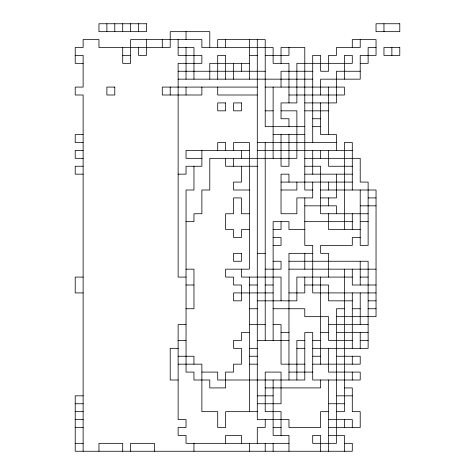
<?xml version="1.0" encoding="UTF-8"?>
<svg xmlns="http://www.w3.org/2000/svg" width="475" height="475" viewBox="0 0 475 475"><rect width="100%" height="100%" fill="white"/><g stroke="black" fill="none" stroke-linecap="round" stroke-linejoin="round"><path stroke-width="0.71" d="M178.125 47.5L193.96 47.5L193.96 79.165M376.04 47.5L368.125 47.5L368.125 63.335L360.21 63.335M75.21 55.415L83.125 55.415L83.125 87.085L75.21 87.085L75.21 95L83.125 95L83.125 451.25M122.71 55.415L130.625 55.415M249.375 55.415L257.29 55.415M265.21 55.415L288.96 55.415L288.96 47.5M83.125 63.335L75.21 63.335L75.21 47.5L83.125 47.5L83.125 39.585L98.96 39.585L98.96 47.5L170.21 47.5L170.21 31.665L209.79 31.665L209.79 47.5M249.375 63.335L209.79 63.335L209.79 79.165M178.125 71.25L265.21 71.25M312.71 71.25L281.04 71.25L281.04 87.085M360.21 71.25L336.46 71.25L336.46 102.915L304.79 102.915M178.125 79.165L312.71 79.165M257.29 87.085L162.29 87.085L162.29 95L201.875 95L201.875 87.085M265.21 87.085L344.375 87.085L344.375 95L288.96 95M257.29 95L217.71 95L217.71 87.085M265.21 110.835L273.125 110.835M281.04 110.835L296.875 110.835L296.875 158.335L209.79 158.335L209.79 190L201.875 190L201.875 213.75L193.96 213.75L193.96 221.665L186.04 221.665M304.79 110.835L328.54 110.835M312.71 118.75L320.625 118.75M304.79 126.665L265.21 126.665L265.21 39.585L217.71 39.585L217.71 47.5M312.71 126.665L320.625 126.665M83.125 134.585L75.21 134.585L75.21 142.5L83.125 142.5M273.125 134.585L304.79 134.585M257.29 142.5L336.46 142.5M83.125 150.415L75.21 150.415L75.21 158.335L83.125 158.335M249.375 150.415L186.04 150.415L186.04 158.335L201.875 158.335M257.29 150.415L352.29 150.415M304.79 158.335L360.21 158.335L360.21 182.085L368.125 182.085L368.125 245.415L360.21 245.415L360.21 190M83.125 166.25L75.21 166.25L75.21 174.165L83.125 174.165M257.29 166.25L225.625 166.25L225.625 158.335M304.79 166.25L320.625 166.25L320.625 213.75L368.125 213.75M352.29 166.25L328.54 166.25L328.54 150.415M178.125 174.165L186.04 174.165L186.04 166.25L201.875 166.25L201.875 150.415M304.79 174.165L352.29 174.165M281.04 182.085L352.29 182.085M249.375 190L233.54 190L233.54 182.085L241.46 182.085L241.46 166.25M281.04 190L296.875 190L296.875 182.085M312.71 190L304.79 190L304.79 47.5L281.04 47.5L281.04 63.335M320.625 190L376.04 190L376.04 316.665L336.46 316.665M320.625 197.915L336.46 197.915L336.46 174.165M368.125 197.915L376.04 197.915M304.79 205.835L336.46 205.835L336.46 213.75M360.21 205.835L376.04 205.835M249.375 213.75L241.46 213.75L241.46 197.915L233.54 197.915L233.54 213.75L225.625 213.75L225.625 229.585L233.54 229.585L233.54 237.5L241.46 237.5L241.46 229.585L249.375 229.585M304.79 221.665L352.29 221.665M360.21 221.665L368.125 221.665M273.125 229.585L281.04 229.585L281.04 221.665M304.79 229.585L288.96 229.585L288.96 221.665L273.125 221.665L273.125 340.415M360.21 229.585L328.54 229.585L328.54 213.75M273.125 237.5L281.04 237.5L281.04 245.415L273.125 245.415M360.21 237.5L352.29 237.5L352.29 245.415L320.625 245.415L320.625 253.335L328.54 253.335L328.54 277.085M257.29 253.335L265.21 253.335M312.71 253.335L288.96 253.335L288.96 380M273.125 261.25L281.04 261.25L281.04 269.165L265.21 269.165M288.96 261.25L368.125 261.25L368.125 348.335L312.71 348.335M186.04 269.165L193.96 269.165L193.96 308.75L186.04 308.75M288.96 269.165L376.04 269.165M83.125 277.085L75.21 277.085L75.21 292.915L83.125 292.915M186.04 277.085L178.125 277.085L178.125 63.335L201.875 63.335L201.875 55.415L178.125 55.415L178.125 39.585M352.29 277.085L296.875 277.085L296.875 300.835L257.29 300.835M360.21 277.085L368.125 277.085M186.04 285L193.96 285M249.375 285L257.29 285M265.21 285L273.125 285M304.79 285L328.54 285L328.54 300.835L352.29 300.835M376.04 285L352.29 285L352.29 269.165M273.125 292.915L233.54 292.915L233.54 300.835L241.46 300.835L241.46 285L233.54 285L233.54 277.085L225.625 277.085L225.625 269.165L249.375 269.165L249.375 142.5L233.54 142.5L233.54 150.415M288.96 292.915L304.79 292.915L304.79 277.085M376.04 292.915L312.71 292.915L312.71 245.415L304.79 245.415L304.79 197.915M368.125 300.835L376.04 300.835M249.375 308.75L257.29 308.75M273.125 308.75L304.79 308.75L304.79 316.665L328.54 316.665L328.54 340.415L352.29 340.415M344.375 308.75L336.46 308.75L336.46 443.335L312.71 443.335L312.71 435.415L320.625 435.415L320.625 451.25M352.29 308.75L360.21 308.75M368.125 308.75L376.04 308.75M186.04 324.585L178.125 324.585L178.125 419.585L186.04 419.585L186.04 427.5L178.125 427.5L178.125 435.415L186.04 435.415L186.04 443.335L288.96 443.335M249.375 324.585L265.21 324.585M273.125 324.585L281.04 324.585L281.04 364.165L304.79 364.165M328.54 324.585L368.125 324.585M249.375 332.5L241.46 332.5L241.46 340.415L233.54 340.415L233.54 348.335L241.46 348.335L241.46 364.165L233.54 364.165L233.54 372.085L225.625 372.085L225.625 387.915L209.79 387.915L209.79 380L193.96 380L193.96 372.085L186.04 372.085L186.04 190L193.96 190L193.96 166.25M281.04 332.5L288.96 332.5M320.625 332.5L328.54 332.5M336.46 332.5L368.125 332.5M178.125 340.415L186.04 340.415M257.29 340.415L288.96 340.415M304.79 340.415L296.875 340.415L296.875 380M312.71 340.415L320.625 340.415M360.21 340.415L368.125 340.415M178.125 348.335L170.21 348.335L170.21 380L178.125 380M249.375 348.335L257.29 348.335M296.875 348.335L304.79 348.335M178.125 356.25L193.96 356.25L193.96 364.165M249.375 356.25L257.29 356.25M312.71 356.25L320.625 356.25M336.46 356.25L360.21 356.25L360.21 364.165L312.71 364.165M178.125 364.165L201.875 364.165L201.875 411.665L217.71 411.665L217.71 427.5L225.625 427.5L225.625 411.665L257.29 411.665M249.375 364.165L257.29 364.165M201.875 372.085L217.71 372.085L217.71 380L304.79 380L304.79 332.5L312.71 332.5L312.71 380L360.21 380L360.21 372.085L328.54 372.085L328.54 348.335M288.96 372.085L312.71 372.085M265.21 387.915L320.625 387.915L320.625 380M344.375 387.915L352.29 387.915L352.29 411.665L360.21 411.665L360.21 427.5L328.54 427.5M83.125 395.835L75.21 395.835L75.21 451.25L352.29 451.25L352.29 443.335L344.375 443.335M257.29 395.835L273.125 395.835M336.46 395.835L352.29 395.835M75.21 403.75L83.125 403.75M257.29 403.75L281.04 403.75L281.04 372.085L265.21 372.085L265.21 411.665L281.04 411.665L281.04 435.415M328.54 403.75L344.375 403.75M75.21 411.665L83.125 411.665M328.54 411.665L320.625 411.665L320.625 427.5L288.96 427.5L288.96 419.585L257.29 419.585L257.29 39.585M336.46 411.665L344.375 411.665L344.375 269.165M75.21 419.585L83.125 419.585M328.54 419.585L352.29 419.585L352.29 427.5M75.21 427.5L83.125 427.5M273.125 427.5L281.04 427.5M328.54 435.415L344.375 435.415L344.375 451.25M75.21 443.335L83.125 443.335M391.875 47.5L391.875 55.415M383.96 23.75L383.96 31.665M360.21 39.585L360.21 47.5L336.46 47.5L336.46 55.415L328.54 55.415L328.54 71.25L320.625 71.25L320.625 55.415L312.71 55.415L312.71 142.5M360.21 261.25L360.21 285M360.21 292.915L360.21 324.585M360.21 332.5L360.21 348.335M352.29 47.5L352.29 39.585L376.04 39.585L376.04 55.415L360.21 55.415L360.21 79.165L320.625 79.165L320.625 95M352.29 190L352.29 142.5L344.375 142.5L344.375 229.585M352.29 213.75L352.29 229.585M352.29 292.915L352.29 348.335M352.29 356.25L352.29 364.165M352.29 372.085L352.29 380M344.375 79.165L344.375 55.415L352.29 55.415L352.29 63.335L296.875 63.335L296.875 102.915L281.04 102.915L281.04 118.75L288.96 118.75L288.96 126.665M344.375 419.585L344.375 427.5M336.46 150.415L336.46 134.585L320.625 134.585L320.625 102.915M328.54 87.085L328.54 134.585M328.54 182.085L328.54 190M328.54 197.915L328.54 205.835M328.54 380L328.54 451.25M320.625 150.415L320.625 158.335M320.625 277.085L320.625 364.165M312.71 150.415L312.71 174.165M312.71 182.085L312.71 197.915L296.875 197.915L296.875 213.75L281.04 213.75L281.04 174.165L288.96 174.165L288.96 182.085M304.79 253.335L304.79 269.165M288.96 102.915L288.96 63.335L273.125 63.335L273.125 47.5L201.875 47.5L201.875 39.585L130.625 39.585L130.625 63.335L122.71 63.335L122.71 47.5M288.96 134.585L288.96 166.25L281.04 166.25L281.04 134.585M288.96 451.25L288.96 435.415L273.125 435.415L273.125 380M281.04 300.835L281.04 277.085L241.46 277.085L241.46 269.165M273.125 87.085L273.125 158.335M273.125 443.335L273.125 451.25M265.21 142.5L265.21 340.415M265.21 419.585L265.21 427.5L257.29 427.5L257.29 443.335M265.21 443.335L265.21 451.25M249.375 39.585L249.375 79.165M249.375 277.085L249.375 411.665M249.375 443.335L249.375 451.25M241.46 63.335L241.46 71.25M241.46 150.415L241.46 158.335M241.46 443.335L241.46 435.415L225.625 435.415L225.625 443.335M233.54 63.335L233.54 79.165M233.54 158.335L233.54 166.25M225.625 39.585L225.625 47.5M225.625 79.165L225.625 55.415L217.71 55.415L217.71 79.165M225.625 150.415L225.625 142.5L217.71 142.5L217.71 150.415M193.96 443.335L193.96 451.25M186.04 31.665L186.04 39.585M186.04 47.5L186.04 79.165M186.04 87.085L186.04 95M170.21 87.085L170.21 95M162.29 39.585L162.29 47.5M154.375 451.25L154.375 443.335L130.625 443.335L130.625 451.25M146.46 39.585L146.46 55.415L138.54 55.415L138.54 47.5M138.54 23.75L138.54 31.665M130.625 23.75L130.625 31.665M122.71 23.75L122.71 31.665M122.71 451.25L122.71 443.335L98.96 443.335L98.96 451.25M114.79 23.75L114.79 31.665M106.875 23.75L106.875 31.665M146.46 23.75L98.96 23.75L98.96 31.665L146.46 31.665L146.46 23.75M399.79 23.75L376.04 23.75L376.04 31.665L399.79 31.665L399.79 23.75M399.79 47.5L383.96 47.5L383.96 55.415L399.79 55.415L399.79 47.5M114.79 87.085L106.875 87.085L106.875 95L114.79 95L114.79 87.085M225.625 102.915L217.71 102.915L217.71 110.835L225.625 110.835L225.625 102.915M241.46 102.915L233.54 102.915L233.54 110.835L241.46 110.835L241.46 102.915M241.46 253.335L233.54 253.335L233.54 261.25L241.46 261.25L241.46 253.335"/></g></svg>
